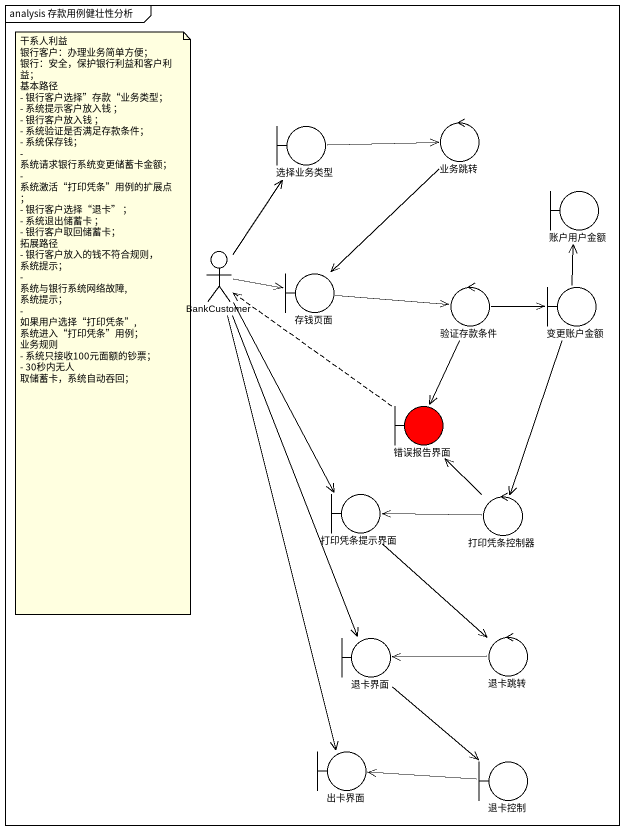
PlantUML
@startuml
mainframe analysis 存款用例健壮性分析
boundary 选择业务类型
control 业务跳转
boundary 账户用户金额
actor BankCustomer
boundary 存钱页面
control 验证存款条件
boundary 变更账户金额
boundary 错误报告界面 #FF0000
boundary 打印凭条提示界面
control 打印凭条控制器
boundary 退卡界面
control 退卡跳转
boundary 出卡界面
boundary 退卡控制
选择业务类型 -right-> 业务跳转
业务跳转 --> 存钱页面
BankCustomer -up-> 选择业务类型
BankCustomer -right-> 存钱页面
BankCustomer --> 打印凭条提示界面
BankCustomer --> 退卡界面
BankCustomer --> 出卡界面
存钱页面 -right-> 验证存款条件
验证存款条件 -right-> 变更账户金额
验证存款条件 --> 错误报告界面
变更账户金额 -up-> 账户用户金额
变更账户金额 --> 打印凭条控制器
错误报告界面 .up.> BankCustomer
打印凭条提示界面 --> 退卡跳转
打印凭条控制器 -up-> 错误报告界面
打印凭条控制器 -left-> 打印凭条提示界面
退卡界面 --> 退卡控制
退卡跳转 -left-> 退卡界面
退卡控制 -left-> 出卡界面
note as N1
  干系人利益
  银行客户：办理业务简单方便；
  银行：安全，保护银行利益和客户利益；
  基本路径
  - 银行客户选择”存款“业务类型；
  - 系统提示客户放入钱 ；
  - 银行客户放入钱 ；
  - 系统验证是否满足存款条件；
  - 系统保存钱；
  - 系统请求银行系统变更储蓄卡金额；
  - 系统激活“打印凭条”用例的扩展点；
  - 银行客户选择“退卡” ；
  - 系统退出储蓄卡 ；
  - 银行客户取回储蓄卡；
  拓展路径
  - 银行客户放入的钱不符合规则， 系统提示；
  - 系统与银行系统网络故障,系统提示；
  - 如果用户选择“打印凭条”,系统进入“打印凭条”用例；
  业务规则
  - 系统只接收100元面额的钞票；
  - 30秒内无人 取储蓄卡，系统自动吞回；
end note
@enduml
